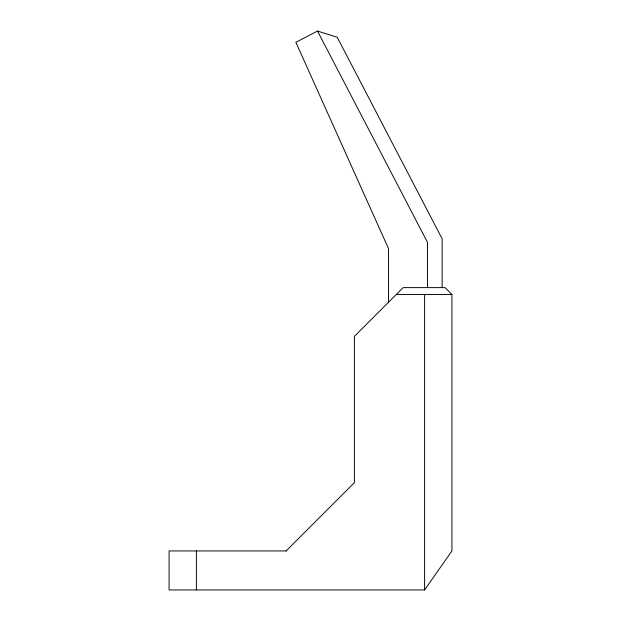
<?xml version="1.0" encoding="UTF-8"?>
<svg xmlns="http://www.w3.org/2000/svg" width="621" height="621" viewBox="0 0 621 621"><rect width="100%" height="100%" fill="white"/><g stroke="black" fill="none" stroke-linecap="round" stroke-linejoin="round"><path stroke-width="0.93" d="M286.7 550.936L169.083 550.936L169.083 589.95L424.609 589.95L451.917 550.936L451.917 294.447L445.086 287.616L403.153 287.616L354.389 336.38L354.389 482.672L286.118 550.936M442.16 287.616L442.16 238.852L337.226 37.268L317.502 31.05L295.868 42.306L388.521 248.61L388.521 302.691M396.322 294.447L451.917 294.447M317.502 31.05L427.535 242.431L427.535 287.616M424.609 294.447L424.609 589.95M196.391 550.936L196.391 589.95"/></g></svg>
